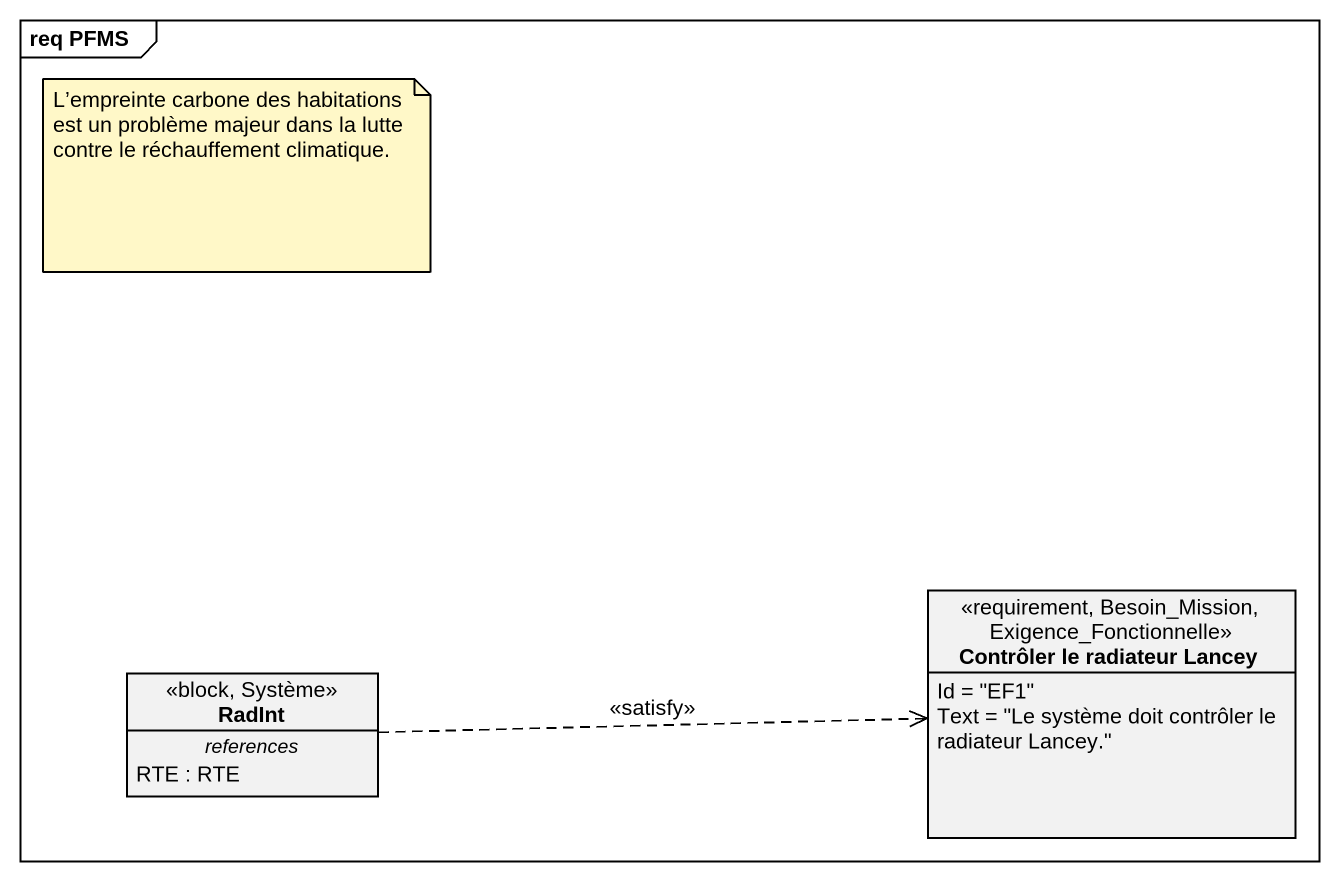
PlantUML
@startuml
mainframe req PFMS
hide circle
hide empty members
class "Contrôler le radiateur Lancey" as Contrôler_le_radiateur <<requirement, Besoin_Mission, Exigence_Fonctionnelle>> {
  Id = "EF1"
  Text = "Le système doit contrôler le radiateur Lancey."
}
class RadInt <<block, Système>> {
  -- references --
  RTE : RTE
}
RadInt .right.> Contrôler_le_radiateur : <<satisfy>>
note as N1
  L’empreinte carbone des habitations est un problème majeur dans la lutte contre le réchauffement climatique.
end note
@enduml
